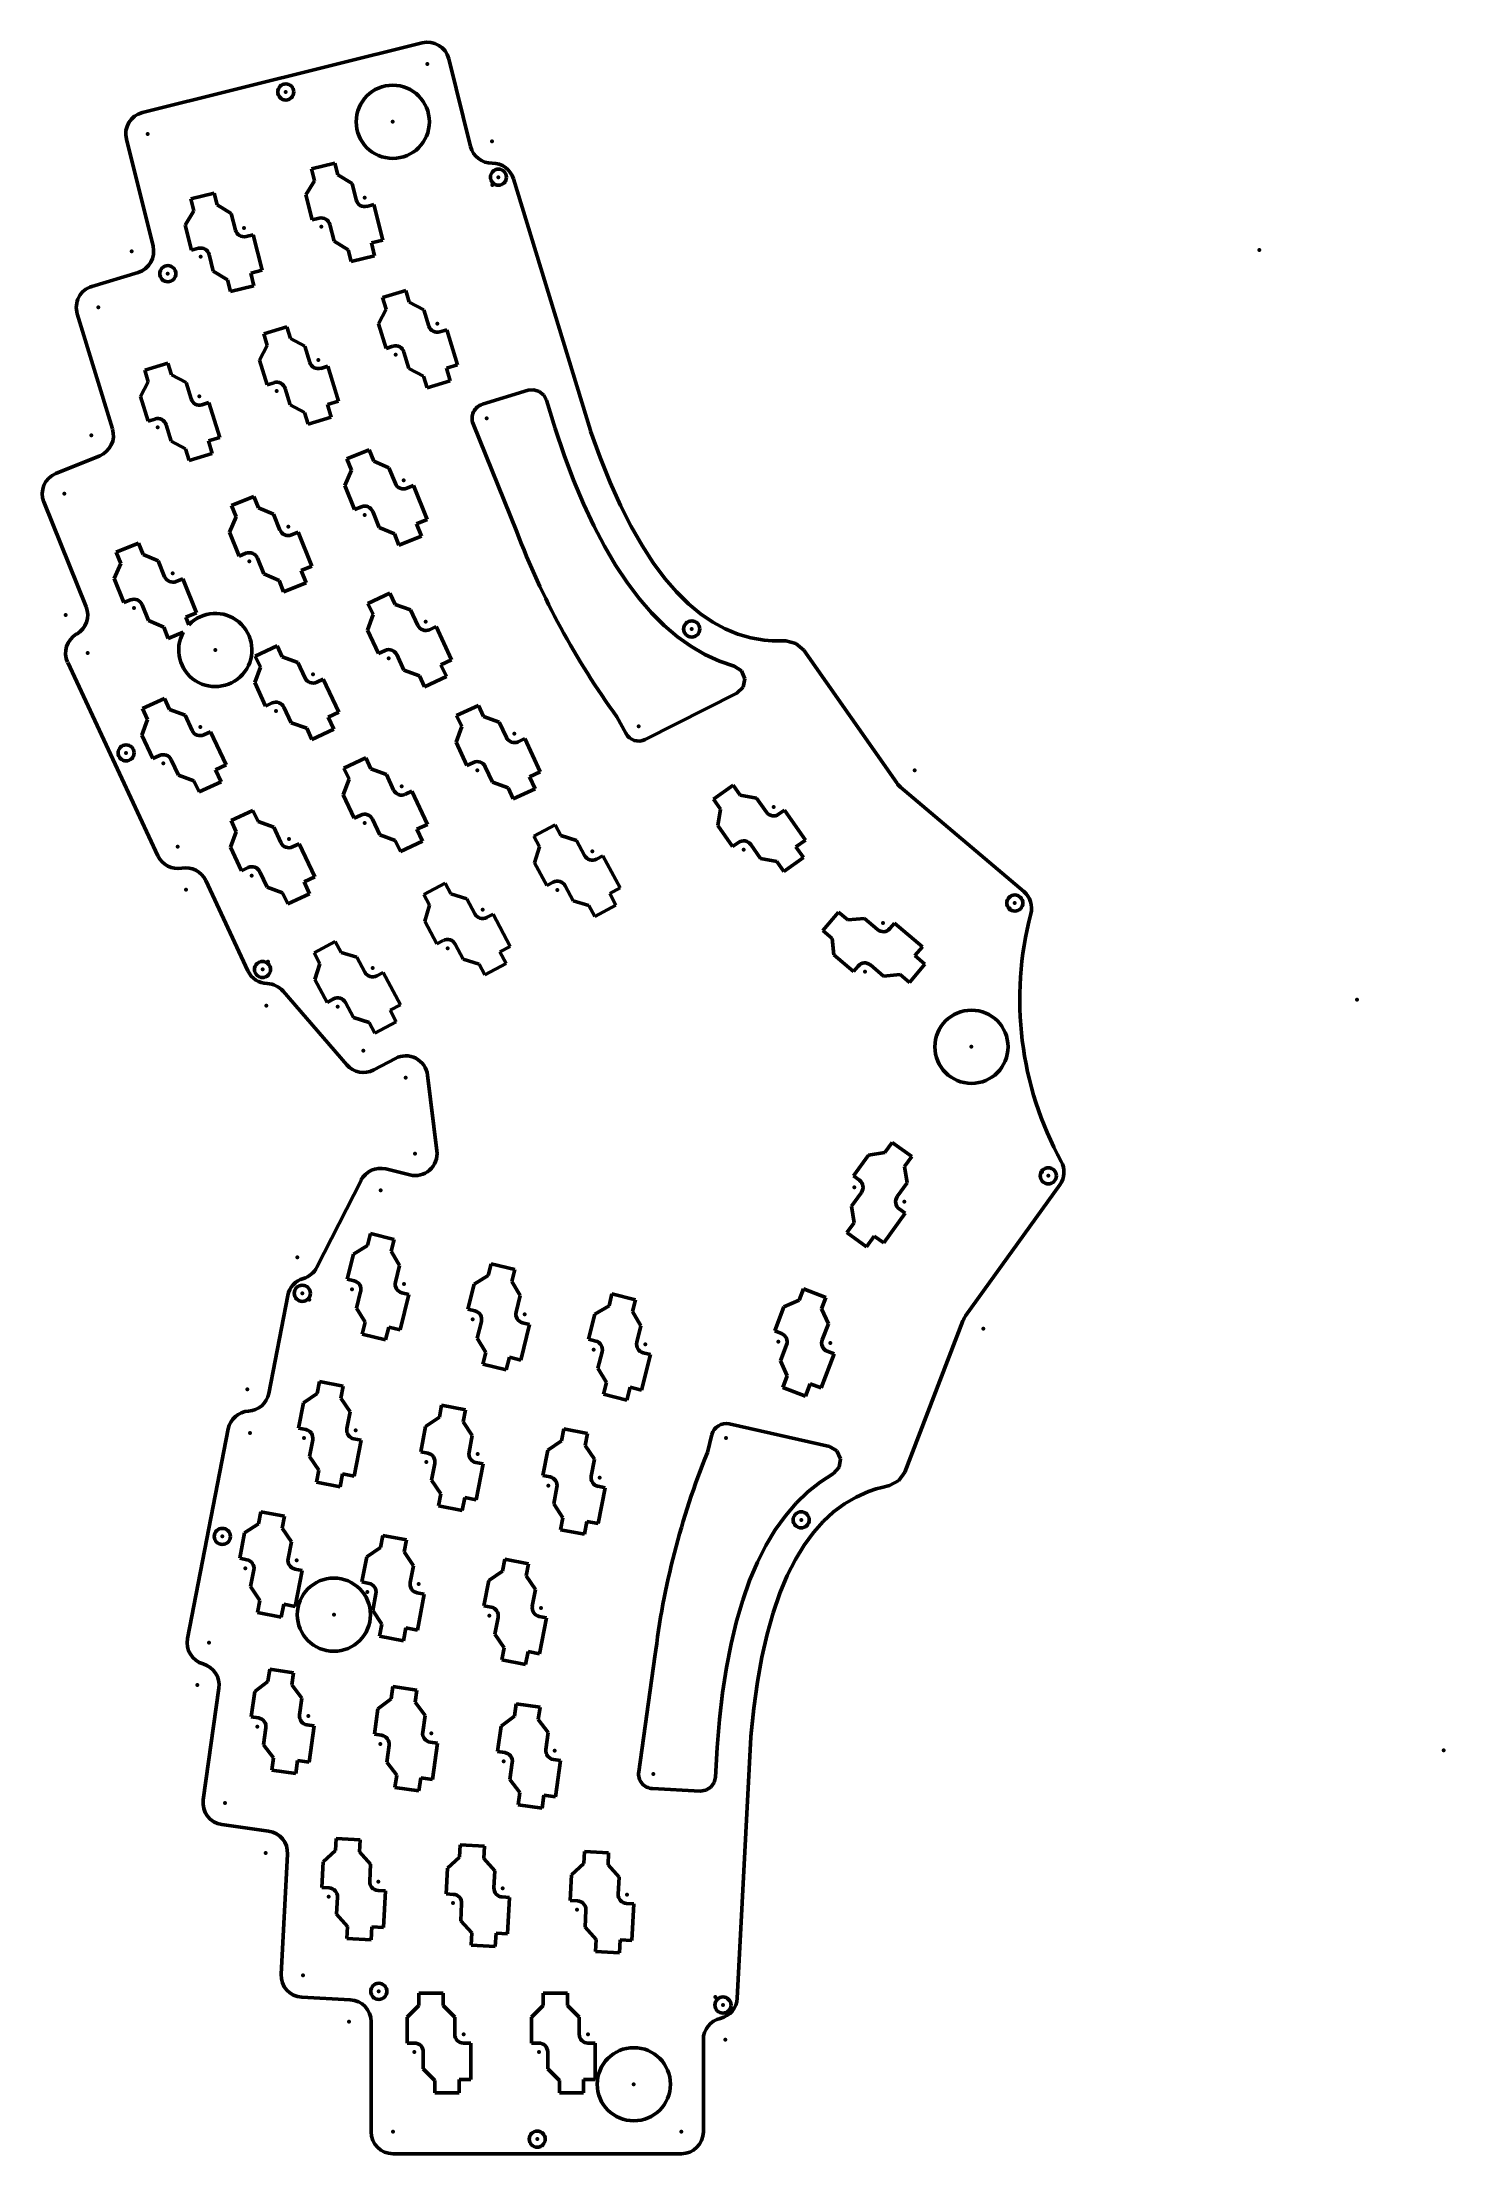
# Model space of a CAD drawing. Header units: millimetres. Extents: x -53 to 139, y -147 to 141.
import ezdxf

# ---------------------------------------------------------------- set-up
doc = ezdxf.new("R2010")
doc.units = ezdxf.units.MM
for name, color, linetype, lineweight in [('IV_ARC_CENTERS', 7, 'Continuous', 50), ('IV_INTERIOR_PROFILES', 7, 'Continuous', 50), ('IV_OUTER_PROFILE', 7, 'Continuous', 50)]:
    doc.layers.add(name, color=color, linetype=linetype, lineweight=lineweight)

msp = doc.modelspace()

# ---------------------------------------------------------------- linework, layer by layer
at = {"layer": 'IV_ARC_CENTERS'}
for p in [(-0.01, 138.19), (-19.37, 134.39), (-4.75, 130.31), (-38.24, 128.66), (8.8, 127.65), (8.87, 121.65), (9.69, 122.74), (-8.58, 119.92), (-25.08, 115.8), (-14.5, 115.97), (-40.42, 112.6), (113.68, 112.8), (-31, 111.86), (-35.49, 109.55), (-45, 104.93), (1.34, 102.73), (-4.36, 98.48), (-14.92, 97.76), (-31.17, 92.79), (-20.62, 93.51), (8.09, 89.79), (-45.92, 87.44), (-36.88, 88.54), (-3.28, 81.32), (-49.65, 79.46), (-8.59, 76.58), (-19.04, 74.95), (-24.36, 70.21), (-34.81, 68.58), (-40.12, 63.85), (-49.43, 62.9), (-0.24, 61.97), (36.1, 60.98), (-29, 58.11), (-46.46, 57.69), (-5.3, 56.96), (-15.65, 54.79), (-20.71, 49.78), (-31.06, 47.6), (11.87, 46.65), (28.85, 47.66), (-41.19, 44.04), (-36.12, 42.6), (6.81, 41.65), (66.58, 41.66), (-3.54, 39.47), (47.29, 36.63), (-18.95, 32.28), (-8.6, 34.46), (-34.12, 31.23), (22.53, 30.58), (43.18, 30.82), (-24.01, 27.28), (-33.02, 25.33), (17.74, 25.32), (80.25, 23.52), (7.52, 22.6), (62.26, 20.8), (79.55, 22.8), (2.73, 17.34), (-22.55, 14.44), (-21.82, 15.5), (-7.49, 14.62), (59.76, 14.13), (-22.01, 9.5), (-12.28, 9.35), (127, 10.33), (-8.76, 3.35), (74.33, 3.87), (-2.98, -0.37), (-1.7, -10.73), (83.97, -13.25), (84.83, -13.77), (-6.42, -15.74), (58.32, -15.35), (65.16, -17.31), (-17.79, -24.91), (-3.22, -28.58), (-17.11, -29.83), (-16.15, -30.68), (-10.3, -29.29), (6.19, -33.4), (13.27, -32.7), (22.69, -37.52), (29.77, -36.81), (47.94, -36.46), (55.05, -36.62), (75.95, -34.68), (-24.64, -42.94), (-24.28, -48.93), (-9.83, -48.55), (-16.87, -49.63), (6.85, -51.79), (40.79, -49.63), (-0.18, -52.87), (16.51, -56.11), (23.54, -55.04), (-28.04, -63.06), (51.06, -60.8), (-17.88, -66.34), (-24.91, -67.42), (-8.22, -70.66), (-1.19, -69.58), (-12.8, -73.76), (8.46, -73.9), (15.5, -72.83), (-29.85, -77.6), (-31.47, -83.38), (-23.27, -89.07), (-16.3, -87.63), (-6.44, -91.44), (0.53, -89.99), (17.36, -92.36), (138.87, -92.32), (10.4, -93.8), (30.84, -95.53), (-27.68, -99.48), (-22.13, -106.32), (-13.51, -112.3), (-6.7, -110.26), (10.28, -111.15), (27.26, -112.04), (3.46, -113.19), (20.44, -114.08), (-17, -123.07), (-6.66, -125.25), (39.32, -126.02), (-10.71, -129.4), (40.37, -127.12), (4.92, -131.12), (21.92, -131.12), (40.69, -131.86), (-1.78, -133.52), (15.22, -133.52), (28.19, -137.95), (-4.71, -144.45), (14.99, -145.45), (34.69, -144.45)]:
    msp.add_point(p, dxfattribs=at)
at = {"layer": 'IV_INTERIOR_PROFILES'}
for p, q in [((-15.86, 123.88), (-12.65, 124.67)), ((-12.65, 124.67), (-12.25, 123.05)), ((-16.62, 120.32), (-15.45, 122.26)), ((-15.45, 122.26), (-15.86, 123.88)), ((-12.25, 123.05), (-10.31, 121.89)), ((-10.31, 121.89), (-9.75, 119.63)), ((-32.35, 119.76), (-29.15, 120.56)), ((-31.95, 118.14), (-32.35, 119.76)), ((-29.15, 120.56), (-28.75, 118.94)), ((-28.75, 118.94), (-26.81, 117.78)), ((-15.76, 116.89), (-16.62, 120.32)), ((-8.29, 118.75), (-7.32, 119)), ((-7.32, 119), (-6.11, 114.14)), ((-33.11, 116.2), (-31.95, 118.14)), ((-32.26, 112.78), (-33.11, 116.2)), ((-26.81, 117.78), (-26.24, 115.51)), ((-14.79, 117.13), (-15.76, 116.89)), ((-12.77, 114), (-13.34, 116.26)), ((-31.29, 113.02), (-32.26, 112.78)), ((-24.79, 114.64), (-23.82, 114.88)), ((-23.82, 114.88), (-22.61, 110.03)), ((-10.83, 112.83), (-12.77, 114)), ((-10.43, 111.21), (-10.83, 112.83)), ((-6.11, 114.14), (-7.66, 113.76)), ((-7.66, 113.76), (-7.23, 112.01)), ((-29.27, 109.88), (-29.83, 112.15)), ((-27.33, 108.72), (-29.27, 109.88)), ((-22.61, 110.03), (-24.16, 109.64)), ((-7.23, 112.01), (-10.43, 111.21)), ((-26.93, 107.1), (-27.33, 108.72)), ((-23.72, 107.9), (-26.93, 107.1)), ((-24.16, 109.64), (-23.72, 107.9)), ((-6.13, 106.3), (-2.97, 107.27)), ((-2.97, 107.27), (-2.49, 105.67)), ((-6.7, 102.71), (-5.64, 104.71)), ((-5.64, 104.71), (-6.13, 106.3)), ((-2.49, 105.67), (-0.49, 104.61)), ((-0.49, 104.61), (0.19, 102.38)), ((-22.39, 101.33), (-19.23, 102.3)), ((-21.9, 99.74), (-22.39, 101.33)), ((-19.23, 102.3), (-18.74, 100.7)), ((-5.67, 99.33), (-6.7, 102.71)), ((1.69, 101.58), (2.65, 101.88)), ((2.65, 101.88), (4.11, 97.09)), ((-22.96, 97.74), (-21.9, 99.74)), ((-18.74, 100.7), (-16.75, 99.64)), ((-16.75, 99.64), (-16.06, 97.41)), ((-4.72, 99.62), (-5.67, 99.33)), ((-2.54, 96.6), (-3.22, 98.83)), ((-38.64, 96.36), (-35.49, 97.33)), ((-38.16, 94.77), (-38.64, 96.36)), ((-35.49, 97.33), (-35, 95.73)), ((-35, 95.73), (-33, 94.67)), ((-21.93, 94.36), (-22.96, 97.74)), ((-14.57, 96.61), (-13.61, 96.91)), ((-13.61, 96.91), (-12.15, 92.12)), ((-0.54, 95.54), (-2.54, 96.6)), ((-0.05, 93.94), (-0.54, 95.54)), ((4.11, 97.09), (2.58, 96.63)), ((2.58, 96.63), (3.11, 94.91)), ((-39.22, 92.77), (-38.16, 94.77)), ((-38.19, 89.39), (-39.22, 92.77)), ((-33, 94.67), (-32.32, 92.44)), ((-20.97, 94.65), (-21.93, 94.36)), ((-18.79, 91.63), (-19.47, 93.86)), ((3.11, 94.91), (-0.05, 93.94)), ((7.5, 91.7), (13.74, 93.61)), ((14.52, 93.69), (13.74, 93.61)), ((15.27, 93.46), (14.52, 93.69)), ((15.88, 92.95), (15.27, 93.46)), ((16.24, 92.26), (15.88, 92.95)), ((-37.23, 89.68), (-38.19, 89.39)), ((-30.82, 91.64), (-29.87, 91.94)), ((-29.87, 91.94), (-28.4, 87.15)), ((-16.8, 90.57), (-18.79, 91.63)), ((-16.31, 88.97), (-16.8, 90.57)), ((-13.15, 89.93), (-16.31, 88.97)), ((-12.15, 92.12), (-13.68, 91.66)), ((-13.68, 91.66), (-13.15, 89.93)), ((16.24, 92.26), (17.42, 88.4)), ((-35.05, 86.66), (-35.73, 88.89)), ((-33.05, 85.6), (-35.05, 86.66)), ((-28.4, 87.15), (-29.93, 86.69)), ((-29.93, 86.69), (-29.41, 84.96)), ((12.21, 74.26), (6.23, 89.04)), ((17.42, 88.4), (18.66, 84.76)), ((-32.56, 84), (-33.05, 85.6)), ((-29.41, 84.96), (-32.56, 84)), ((-11.04, 84.23), (-7.98, 85.46)), ((-10.41, 82.68), (-11.04, 84.23)), ((-7.98, 85.46), (-7.35, 83.91)), ((-7.35, 83.91), (-5.27, 83.03)), ((18.66, 84.76), (19.96, 81.32)), ((-11.29, 80.6), (-10.41, 82.68)), ((-5.27, 83.03), (-4.39, 80.87)), ((19.96, 81.32), (21.31, 78.1)), ((-26.8, 77.86), (-23.74, 79.09)), ((-23.74, 79.09), (-23.11, 77.55)), ((-9.97, 77.32), (-11.29, 80.6)), ((-2.83, 80.21), (-1.91, 80.58)), ((-1.91, 80.58), (-0.03, 75.94)), ((21.31, 78.1), (22.72, 75.09)), ((-27.06, 74.23), (-26.17, 76.31)), ((-26.17, 76.31), (-26.8, 77.86)), ((-23.11, 77.55), (-21.03, 76.66)), ((-21.03, 76.66), (-20.16, 74.5)), ((-9.04, 77.7), (-9.97, 77.32)), ((-6.61, 74.87), (-7.48, 77.03)), ((-0.03, 75.94), (-1.52, 75.34)), ((-1.52, 75.34), (-0.84, 73.68)), ((22.72, 75.09), (24.18, 72.29)), ((-42.56, 71.49), (-39.5, 72.72)), ((-39.5, 72.72), (-38.87, 71.18)), ((-25.73, 70.95), (-27.06, 74.23)), ((-18.59, 73.84), (-17.67, 74.21)), ((-17.67, 74.21), (-15.79, 69.58)), ((-4.53, 73.99), (-6.61, 74.87)), ((-3.9, 72.44), (-4.53, 73.99)), ((-0.84, 73.68), (-3.9, 72.44)), ((24.18, 72.29), (25.7, 69.7)), ((-42.82, 67.86), (-41.93, 69.94)), ((-41.93, 69.94), (-42.56, 71.49)), ((-38.87, 71.18), (-36.79, 70.29)), ((-36.79, 70.29), (-35.92, 68.13)), ((-24.81, 71.33), (-25.73, 70.95)), ((-22.37, 68.5), (-23.24, 70.66)), ((-15.79, 69.58), (-17.28, 68.98)), ((25.7, 69.7), (27.27, 67.33)), ((-41.5, 64.58), (-42.82, 67.86)), ((-34.36, 67.47), (-33.43, 67.84)), ((-33.43, 67.84), (-31.56, 63.21)), ((-20.29, 67.62), (-22.37, 68.5)), ((-19.66, 66.07), (-20.29, 67.62)), ((-16.6, 67.31), (-19.66, 66.07)), ((-17.28, 68.98), (-16.6, 67.31)), ((27.27, 67.33), (28.91, 65.16)), ((-40.57, 64.96), (-41.5, 64.58)), ((-38.13, 62.13), (-39.01, 64.3)), ((-8.14, 64.47), (-5.15, 65.86)), ((-7.43, 62.96), (-8.14, 64.47)), ((-5.15, 65.86), (-4.44, 64.35)), ((-4.44, 64.35), (-2.32, 63.58)), ((-2.32, 63.58), (-1.33, 61.46)), ((28.91, 65.16), (30.59, 63.2)), ((-36.05, 61.25), (-38.13, 62.13)), ((-35.43, 59.7), (-36.05, 61.25)), ((-31.56, 63.21), (-33.04, 62.61)), ((-33.04, 62.61), (-32.61, 61.56)), ((-8.21, 60.83), (-7.43, 62.96)), ((-6.71, 57.63), (-8.21, 60.83)), ((0.26, 60.88), (1.17, 61.31)), ((1.17, 61.31), (3.28, 56.77)), ((30.59, 63.2), (32.34, 61.46)), ((32.34, 61.46), (34.14, 59.93)), ((-33.37, 60.53), (-35.43, 59.7)), ((-23.55, 57.28), (-20.55, 58.68)), ((-20.55, 58.68), (-19.85, 57.17)), ((-5.81, 58.05), (-6.71, 57.63)), ((34.14, 59.93), (36, 58.61)), ((36, 58.61), (37.91, 57.5)), ((-23.61, 53.65), (-22.84, 55.77)), ((-22.84, 55.77), (-23.55, 57.28)), ((-19.85, 57.17), (-17.72, 56.39)), ((-17.72, 56.39), (-16.74, 54.28)), ((-3.23, 55.36), (-4.21, 57.47)), ((-1.1, 54.58), (-3.23, 55.36)), ((3.28, 56.77), (1.83, 56.1)), ((1.83, 56.1), (2.59, 54.47)), ((37.91, 57.5), (39.88, 56.6)), ((39.88, 56.6), (41.91, 55.91)), ((42.9, 55.27), (41.91, 55.91)), ((43.35, 54.18), (42.9, 55.27)), ((-22.12, 50.44), (-23.61, 53.65)), ((-15.14, 53.7), (-14.24, 54.12)), ((-14.24, 54.12), (-12.12, 49.59)), ((-0.4, 53.07), (-1.1, 54.58)), ((2.59, 54.47), (-0.4, 53.07)), ((42.26, 52.2), (29.75, 45.87)), ((42.26, 52.2), (43.11, 53.02)), ((43.11, 53.02), (43.35, 54.18)), ((-38.95, 50.1), (-35.96, 51.49)), ((-38.25, 48.59), (-38.95, 50.1)), ((-35.96, 51.49), (-35.26, 49.98)), ((-35.26, 49.98), (-33.13, 49.21)), ((-33.13, 49.21), (-32.14, 47.09)), ((-21.22, 50.87), (-22.12, 50.44)), ((-18.64, 48.17), (-19.62, 50.29)), ((-12.12, 49.59), (-13.57, 48.91)), ((3.97, 49.15), (6.96, 50.54)), ((4.68, 47.64), (3.97, 49.15)), ((6.96, 50.54), (7.67, 49.03)), ((-39.02, 46.46), (-38.25, 48.59)), ((-37.53, 43.26), (-39.02, 46.46)), ((-30.55, 46.51), (-29.64, 46.94)), ((-29.64, 46.94), (-27.53, 42.41)), ((-16.51, 47.4), (-18.64, 48.17)), ((-15.8, 45.89), (-16.51, 47.4)), ((-12.81, 47.28), (-15.8, 45.89)), ((-13.57, 48.91), (-12.81, 47.28)), ((3.9, 45.51), (4.68, 47.64)), ((7.67, 49.03), (9.79, 48.26)), ((9.79, 48.26), (10.78, 46.15)), ((27.08, 46.72), (25.89, 48.96)), ((-36.62, 43.68), (-37.53, 43.26)), ((-11.44, 41.97), (-8.45, 43.36)), ((-8.45, 43.36), (-7.74, 41.85)), ((5.39, 42.31), (3.9, 45.51)), ((12.37, 45.57), (13.28, 45.99)), ((13.28, 45.99), (15.39, 41.46)), ((-34.04, 40.99), (-35.03, 43.1)), ((-31.92, 40.22), (-34.04, 40.99)), ((-27.53, 42.41), (-28.98, 41.73)), ((-28.98, 41.73), (-28.22, 40.1)), ((-11.51, 38.33), (-10.73, 40.45)), ((-10.73, 40.45), (-11.44, 41.97)), ((-7.74, 41.85), (-5.61, 41.07)), ((-5.61, 41.07), (-4.63, 38.96)), ((6.3, 42.73), (5.39, 42.31)), ((8.88, 40.04), (7.89, 42.15)), ((15.39, 41.46), (13.94, 40.78)), ((13.94, 40.78), (14.7, 39.15)), ((-31.21, 38.7), (-31.92, 40.22)), ((-28.22, 40.1), (-31.21, 38.7)), ((-10.01, 35.13), (-11.51, 38.33)), ((-3.03, 38.38), (-2.13, 38.8)), ((-2.13, 38.8), (-0.02, 34.27)), ((11.01, 39.27), (8.88, 40.04)), ((11.71, 37.75), (11.01, 39.27)), ((14.7, 39.15), (11.71, 37.75)), ((39.08, 37.72), (41.78, 39.61)), ((40.04, 36.35), (39.08, 37.72)), ((41.78, 39.61), (42.74, 38.25)), ((42.74, 38.25), (44.97, 37.85)), ((44.97, 37.85), (46.31, 35.94)), ((-26.84, 34.78), (-23.85, 36.18)), ((-26.14, 33.27), (-26.84, 34.78)), ((-23.85, 36.18), (-23.15, 34.66)), ((-23.15, 34.66), (-21.02, 33.89)), ((-9.11, 35.55), (-10.01, 35.13)), ((-6.53, 32.86), (-7.51, 34.97)), ((39.65, 34.13), (40.04, 36.35)), ((47.98, 35.65), (48.8, 36.22)), ((48.8, 36.22), (51.67, 32.13)), ((-26.91, 31.14), (-26.14, 33.27)), ((-21.02, 33.89), (-20.04, 31.78)), ((-4.4, 32.08), (-6.53, 32.86)), ((-3.7, 30.57), (-4.4, 32.08)), ((-0.7, 31.96), (-3.7, 30.57)), ((-0.02, 34.27), (-1.47, 33.6)), ((-1.47, 33.6), (-0.7, 31.96)), ((14.51, 32.66), (17.42, 34.21)), ((15.29, 31.19), (14.51, 32.66)), ((17.42, 34.21), (18.21, 32.74)), ((18.21, 32.74), (20.37, 32.08)), ((20.37, 32.08), (21.47, 30.02)), ((41.67, 31.23), (39.65, 34.13)), ((42.49, 31.81), (41.67, 31.23)), ((51.67, 32.13), (50.35, 31.21)), ((-25.42, 27.94), (-26.91, 31.14)), ((-18.44, 31.2), (-17.54, 31.62)), ((-17.54, 31.62), (-15.42, 27.09)), ((14.63, 29.02), (15.29, 31.19)), ((16.29, 25.91), (14.63, 29.02)), ((23.09, 29.52), (23.97, 29.99)), ((23.97, 29.99), (26.32, 25.58)), ((45.5, 29.6), (44.16, 31.51)), ((47.73, 29.21), (45.5, 29.6)), ((48.68, 27.84), (47.73, 29.21)), ((51.39, 29.73), (48.68, 27.84)), ((50.35, 31.21), (51.39, 29.73)), ((-24.51, 28.36), (-25.42, 27.94)), ((-21.93, 25.67), (-22.92, 27.78)), ((-15.42, 27.09), (-16.87, 26.41)), ((-16.87, 26.41), (-16.11, 24.78)), ((-0.5, 24.68), (2.41, 26.23)), ((2.41, 26.23), (3.2, 24.76)), ((17.17, 26.38), (16.29, 25.91)), ((-19.81, 24.9), (-21.93, 25.67)), ((-19.1, 23.39), (-19.81, 24.9)), ((-16.11, 24.78), (-19.1, 23.39)), ((0.28, 23.21), (-0.5, 24.68)), ((-0.38, 21.04), (0.28, 23.21)), ((3.2, 24.76), (5.36, 24.1)), ((5.36, 24.1), (6.46, 22.04)), ((19.89, 23.82), (18.8, 25.88)), ((22.06, 23.16), (19.89, 23.82)), ((22.84, 21.69), (22.06, 23.16)), ((25.75, 23.24), (22.84, 21.69)), ((26.32, 25.58), (24.91, 24.83)), ((24.91, 24.83), (25.75, 23.24)), ((1.28, 17.93), (-0.38, 21.04)), ((8.08, 21.54), (8.96, 22.01)), ((8.96, 22.01), (11.31, 17.6)), ((54.04, 19.76), (56.17, 22.28)), ((56.17, 22.28), (57.45, 21.2)), ((57.45, 21.2), (59.7, 21.39)), ((59.7, 21.39), (61.48, 19.88)), ((63.17, 20.02), (63.82, 20.78)), ((63.82, 20.78), (67.63, 17.55)), ((-15.51, 16.7), (-12.6, 18.25)), ((-12.6, 18.25), (-11.81, 16.78)), ((2.16, 18.4), (1.28, 17.93)), ((4.88, 15.84), (3.79, 17.9)), ((11.31, 17.6), (9.9, 16.84)), ((55.31, 18.68), (54.04, 19.76)), ((55.5, 16.43), (55.31, 18.68)), ((67.63, 17.55), (66.6, 16.33)), ((-14.73, 15.23), (-15.51, 16.7)), ((-15.39, 13.06), (-14.73, 15.23)), ((-11.81, 16.78), (-9.65, 16.11)), ((-9.65, 16.11), (-8.55, 14.06)), ((7.05, 15.18), (4.88, 15.84)), ((7.83, 13.71), (7.05, 15.18)), ((10.74, 15.25), (7.83, 13.71)), ((9.9, 16.84), (10.74, 15.25)), ((58.19, 14.15), (55.5, 16.43)), ((58.84, 14.91), (58.19, 14.15)), ((62.31, 13.54), (60.53, 15.05)), ((67.97, 15.17), (65.84, 12.65)), ((66.6, 16.33), (67.97, 15.17)), ((-13.73, 9.94), (-15.39, 13.06)), ((-6.93, 13.56), (-6.05, 14.03)), ((-6.05, 14.03), (-3.7, 9.61)), ((64.57, 13.73), (62.31, 13.54)), ((65.84, 12.65), (64.57, 13.73)), ((-12.85, 10.41), (-13.73, 9.94)), ((-10.13, 7.86), (-11.22, 9.92)), ((-3.7, 9.61), (-5.11, 8.86)), ((-5.11, 8.86), (-4.27, 7.27)), ((-7.97, 7.2), (-10.13, 7.86)), ((-7.18, 5.72), (-7.97, 7.2)), ((-4.27, 7.27), (-7.18, 5.72)), ((58.21, -13.79), (60.27, -10.93)), ((60.27, -10.93), (62.5, -10.56)), ((62.5, -10.56), (63.48, -9.21)), ((63.48, -9.21), (66.16, -11.13)), ((66.16, -11.13), (65.18, -12.49)), ((59.02, -14.38), (58.21, -13.79)), ((65.18, -12.49), (65.55, -14.72)), ((57.93, -17.94), (59.29, -16.05)), ((65.55, -14.72), (64.18, -16.61)), ((57.32, -21.53), (58.3, -20.18)), ((58.3, -20.18), (57.93, -17.94)), ((65.27, -18.87), (62.35, -22.93)), ((64.46, -18.29), (65.27, -18.87)), ((-8.19, -23.29), (-7.79, -21.67)), ((-7.79, -21.67), (-4.58, -22.47)), ((-4.58, -22.47), (-4.99, -24.09)), ((60, -23.46), (57.32, -21.53)), ((61.05, -22), (60, -23.46)), ((62.35, -22.93), (61.05, -22)), ((-10.98, -27.88), (-10.13, -24.46)), ((-10.13, -24.46), (-8.19, -23.29)), ((-4.99, -24.09), (-3.82, -26.03)), ((8.3, -27.4), (8.71, -25.79)), ((8.71, -25.79), (11.91, -26.58)), ((-10.01, -28.13), (-10.98, -27.88)), ((-3.82, -26.03), (-4.39, -28.29)), ((5.51, -32), (6.37, -28.57)), ((6.37, -28.57), (8.3, -27.4)), ((11.91, -26.58), (11.51, -28.2)), ((11.51, -28.2), (12.67, -30.14)), ((-9.7, -31.84), (-9.14, -29.58)), ((-2.54, -29.99), (-3.75, -34.84)), ((-3.51, -29.75), (-2.54, -29.99)), ((12.67, -30.14), (12.11, -32.4)), ((22.86, -32.68), (24.8, -31.52)), ((24.8, -31.52), (25.2, -29.9)), ((25.2, -29.9), (28.41, -30.7)), ((28.41, -30.7), (28, -32.32)), ((47.44, -34.98), (48.7, -31.68)), ((48.7, -31.68), (50.77, -30.76)), ((50.77, -30.76), (51.37, -29.2)), ((51.37, -29.2), (54.45, -30.39)), ((54.45, -30.39), (53.85, -31.94)), ((-8.54, -33.78), (-9.7, -31.84)), ((-8.94, -35.4), (-8.54, -33.78)), ((-5.3, -34.45), (-5.74, -36.2)), ((-3.75, -34.84), (-5.3, -34.45)), ((6.48, -32.24), (5.51, -32)), ((6.79, -35.96), (7.36, -33.69)), ((13.95, -34.1), (12.74, -38.95)), ((12.98, -33.86), (13.95, -34.1)), ((22.01, -36.11), (22.86, -32.68)), ((28, -32.32), (29.17, -34.26)), ((29.17, -34.26), (28.6, -36.52)), ((53.85, -31.94), (54.77, -34.01)), ((54.77, -34.01), (53.93, -36.19)), ((-5.74, -36.2), (-8.94, -35.4)), ((7.96, -37.9), (6.79, -35.96)), ((22.98, -36.35), (22.01, -36.11)), ((48.37, -35.34), (47.44, -34.98)), ((48.22, -39.06), (49.06, -36.89)), ((7.55, -39.51), (7.96, -37.9)), ((10.76, -40.31), (7.55, -39.51)), ((11.19, -38.57), (10.76, -40.31)), ((12.74, -38.95), (11.19, -38.57)), ((23.29, -40.07), (23.85, -37.81)), ((24.45, -42.01), (23.29, -40.07)), ((30.45, -38.21), (29.24, -43.07)), ((29.48, -37.97), (30.45, -38.21)), ((49.14, -41.13), (48.22, -39.06)), ((55.56, -38.1), (53.77, -42.76)), ((54.62, -37.74), (55.56, -38.1)), ((-15.07, -43.52), (-14.75, -41.89)), ((-14.75, -41.89), (-11.51, -42.52)), ((-11.51, -42.52), (-11.83, -44.15)), ((24.05, -43.63), (24.45, -42.01)), ((27.69, -42.68), (27.25, -44.43)), ((29.24, -43.07), (27.69, -42.68)), ((48.55, -42.69), (49.14, -41.13)), ((51.63, -43.87), (48.55, -42.69)), ((52.27, -42.19), (51.63, -43.87)), ((53.77, -42.76), (52.27, -42.19)), ((-17.62, -48.26), (-16.95, -44.79)), ((-16.95, -44.79), (-15.07, -43.52)), ((-11.83, -44.15), (-10.57, -46.03)), ((-10.57, -46.03), (-11.01, -48.32)), ((1.62, -46.77), (1.93, -45.13)), ((1.93, -45.13), (5.17, -45.76)), ((5.17, -45.76), (4.86, -47.4)), ((27.25, -44.43), (24.05, -43.63)), ((-16.64, -48.45), (-17.62, -48.26)), ((-0.93, -51.5), (-0.26, -48.03)), ((-0.26, -48.03), (1.62, -46.77)), ((4.86, -47.4), (6.12, -49.27)), ((18.3, -50.01), (18.62, -48.37)), ((18.62, -48.37), (21.86, -49)), ((21.86, -49), (21.54, -50.64)), ((41.24, -47.68), (54.91, -50.79)), ((-16.14, -52.14), (-15.69, -49.85)), ((-10.06, -49.73), (-9.08, -49.92)), ((-9.08, -49.92), (-10.04, -54.82)), ((0.05, -51.69), (-0.93, -51.5)), ((6.12, -49.27), (5.68, -51.56)), ((15.75, -54.74), (16.43, -51.28)), ((16.43, -51.28), (18.3, -50.01)), ((21.54, -50.64), (22.81, -52.52)), ((38.24, -51.61), (38.85, -49.14)), ((55.93, -51.38), (54.91, -50.79)), ((56.44, -52.45), (55.93, -51.38)), ((-14.87, -54.02), (-16.14, -52.14)), ((-15.19, -55.66), (-14.87, -54.02)), ((-11.61, -54.52), (-11.95, -56.29)), ((-10.04, -54.82), (-11.61, -54.52)), ((0.55, -55.39), (1, -53.1)), ((6.62, -52.97), (7.61, -53.16)), ((7.61, -53.16), (6.65, -58.07)), ((16.74, -54.93), (15.75, -54.74)), ((22.81, -52.52), (22.36, -54.81)), ((55.46, -54.48), (53.66, -55.63)), ((55.46, -54.48), (56.27, -53.61)), ((56.27, -53.61), (56.44, -52.45)), ((-11.95, -56.29), (-15.19, -55.66)), ((1.82, -57.26), (0.55, -55.39)), ((1.5, -58.9), (1.82, -57.26)), ((17.24, -58.63), (17.68, -56.34)), ((23.31, -56.21), (24.29, -56.4)), ((24.29, -56.4), (23.34, -61.31)), ((51.97, -56.98), (50.38, -58.52)), ((53.66, -55.63), (51.97, -56.98)), ((-23.11, -61.32), (-22.8, -59.68)), ((-22.8, -59.68), (-19.56, -60.31)), ((-19.56, -60.31), (-19.88, -61.95)), ((4.74, -59.53), (1.5, -58.9)), ((5.08, -57.76), (4.74, -59.53)), ((6.65, -58.07), (5.08, -57.76)), ((18.5, -60.51), (17.24, -58.63)), ((18.19, -62.14), (18.5, -60.51)), ((48.9, -60.26), (47.52, -62.18)), ((50.38, -58.52), (48.9, -60.26)), ((-25.66, -66.05), (-24.99, -62.58)), ((-24.99, -62.58), (-23.11, -61.32)), ((-19.88, -61.95), (-18.61, -63.82)), ((-6.43, -64.56), (-6.11, -62.92)), ((-6.11, -62.92), (-2.87, -63.55)), ((21.43, -62.77), (18.19, -62.14)), ((21.77, -61.01), (21.43, -62.77)), ((23.34, -61.31), (21.77, -61.01)), ((47.52, -62.18), (46.25, -64.29)), ((-24.68, -66.24), (-25.66, -66.05)), ((-18.61, -63.82), (-19.05, -66.11)), ((-8.98, -69.29), (-8.3, -65.83)), ((-8.3, -65.83), (-6.43, -64.56)), ((-2.87, -63.55), (-3.19, -65.19)), ((-3.19, -65.19), (-1.92, -67.07)), ((10.26, -67.8), (10.58, -66.17)), ((10.58, -66.17), (13.82, -66.8)), ((46.25, -64.29), (45.08, -66.6)), ((-24.18, -69.93), (-23.73, -67.65)), ((-18.11, -67.52), (-17.12, -67.71)), ((-17.12, -67.71), (-18.08, -72.62)), ((-1.92, -67.07), (-2.37, -69.35)), ((7.71, -72.54), (8.39, -69.07)), ((8.39, -69.07), (10.26, -67.8)), ((13.82, -66.8), (13.5, -68.43)), ((13.5, -68.43), (14.77, -70.31)), ((44.02, -69.09), (43.07, -71.78)), ((45.08, -66.6), (44.02, -69.09)), ((-22.91, -71.81), (-24.18, -69.93)), ((-23.23, -73.45), (-22.91, -71.81)), ((-7.99, -69.48), (-8.98, -69.29)), ((-7.49, -73.18), (-7.05, -70.89)), ((-1.42, -70.76), (-0.44, -70.95)), ((-0.44, -70.95), (-1.39, -75.86)), ((14.77, -70.31), (14.32, -72.6)), ((43.07, -71.78), (42.22, -74.66)), ((-19.99, -74.08), (-23.23, -73.45)), ((-19.65, -72.31), (-19.99, -74.08)), ((-18.08, -72.62), (-19.65, -72.31)), ((-6.23, -75.05), (-7.49, -73.18)), ((8.69, -72.73), (7.71, -72.54)), ((9.2, -76.42), (9.64, -74.13)), ((15.27, -74.01), (16.25, -74.2)), ((16.25, -74.2), (15.3, -79.1)), ((42.22, -74.66), (41.48, -77.73)), ((-6.54, -76.69), (-6.23, -75.05)), ((-3.3, -77.32), (-6.54, -76.69)), ((-2.96, -75.56), (-3.3, -77.32)), ((-1.39, -75.86), (-2.96, -75.56)), ((10.46, -78.3), (9.2, -76.42)), ((41.48, -77.73), (40.84, -80.99)), ((10.14, -79.94), (10.46, -78.3)), ((13.38, -80.57), (10.14, -79.94)), ((13.73, -78.8), (13.38, -80.57)), ((15.3, -79.1), (13.73, -78.8)), ((28.86, -95.25), (31.08, -79.46)), ((-23.6, -84.25), (-21.8, -82.88)), ((-21.8, -82.88), (-21.57, -81.23)), ((-21.57, -81.23), (-18.3, -81.69)), ((-18.3, -81.69), (-18.53, -83.34)), ((-18.53, -83.34), (-17.17, -85.15)), ((-4.96, -85.25), (-4.73, -83.6)), ((-4.73, -83.6), (-1.46, -84.06)), ((40.84, -80.99), (40.31, -84.45)), ((-24.1, -87.74), (-23.6, -84.25)), ((-17.17, -85.15), (-17.49, -87.46)), ((-6.77, -86.61), (-4.96, -85.25)), ((-1.46, -84.06), (-1.7, -85.71)), ((-1.7, -85.71), (-0.33, -87.52)), ((11.87, -87.62), (12.1, -85.96)), ((12.1, -85.96), (15.37, -86.42)), ((15.37, -86.42), (15.14, -88.07)), ((40.31, -84.45), (39.89, -88.09)), ((-23.11, -87.88), (-24.1, -87.74)), ((-22.41, -91.55), (-22.08, -89.24)), ((-16.47, -88.81), (-15.48, -88.95)), ((-15.48, -88.95), (-16.18, -93.9)), ((-7.26, -90.11), (-6.77, -86.61)), ((-0.33, -87.52), (-0.66, -89.82)), ((9.57, -92.47), (10.06, -88.98)), ((10.06, -88.98), (11.87, -87.62)), ((15.14, -88.07), (16.5, -89.88)), ((39.89, -88.09), (39.57, -91.93)), ((-21.05, -93.35), (-22.41, -91.55)), ((-6.27, -90.25), (-7.26, -90.11)), ((-5.57, -93.91), (-5.25, -91.6)), ((0.36, -91.18), (1.35, -91.32)), ((1.35, -91.32), (0.66, -96.27)), ((16.5, -89.88), (16.18, -92.19)), ((39.57, -91.93), (39.35, -95.95)), ((-21.28, -95), (-21.05, -93.35)), ((-18.01, -95.46), (-21.28, -95)), ((-17.76, -93.68), (-18.01, -95.46)), ((-16.18, -93.9), (-17.76, -93.68)), ((-4.21, -95.72), (-5.57, -93.91)), ((10.56, -92.61), (9.57, -92.47)), ((11.26, -96.28), (11.58, -93.97)), ((17.2, -93.55), (18.19, -93.68)), ((18.19, -93.68), (17.49, -98.64)), ((-4.45, -97.37), (-4.21, -95.72)), ((-1.18, -97.83), (-4.45, -97.37)), ((-0.93, -96.05), (-1.18, -97.83)), ((0.66, -96.27), (-0.93, -96.05)), ((12.62, -98.08), (11.26, -96.28)), ((12.39, -99.74), (12.62, -98.08)), ((37.25, -97.87), (30.74, -97.53)), ((37.25, -97.87), (38.03, -97.76)), ((38.03, -97.76), (38.7, -97.35)), ((38.7, -97.35), (39.17, -96.72)), ((39.17, -96.72), (39.35, -95.95)), ((15.66, -100.2), (12.39, -99.74)), ((15.91, -98.41), (15.66, -100.2)), ((17.49, -98.64), (15.91, -98.41)), ((-14.26, -107.53), (-12.58, -106.01)), ((-12.58, -106.01), (-12.5, -104.35)), ((-12.5, -104.35), (-9.2, -104.52)), ((-9.2, -104.52), (-9.29, -106.19)), ((-9.29, -106.19), (-7.77, -107.87)), ((4.39, -106.9), (4.48, -105.24)), ((4.48, -105.24), (7.78, -105.41)), ((7.78, -105.41), (7.69, -107.08)), ((21.37, -107.79), (21.46, -106.13)), ((21.46, -106.13), (24.75, -106.3)), ((24.75, -106.3), (24.67, -107.97)), ((-14.45, -111.05), (-14.26, -107.53)), ((-7.77, -107.87), (-7.9, -110.2)), ((2.53, -111.94), (2.71, -108.42)), ((2.71, -108.42), (4.39, -106.9)), ((7.69, -107.08), (9.2, -108.76)), ((9.2, -108.76), (9.08, -111.09)), ((19.5, -112.83), (19.69, -109.31)), ((19.69, -109.31), (21.37, -107.79)), ((24.67, -107.97), (26.18, -109.65)), ((26.18, -109.65), (26.06, -111.97)), ((-13.45, -111.11), (-14.45, -111.05)), ((-12.44, -114.7), (-12.32, -112.37)), ((-6.76, -111.46), (-5.76, -111.51)), ((-5.76, -111.51), (-6.02, -116.5)), ((3.53, -112), (2.53, -111.94)), ((10.22, -112.35), (11.22, -112.4)), ((11.22, -112.4), (10.95, -117.39)), ((-10.92, -116.38), (-12.44, -114.7)), ((4.54, -115.59), (4.66, -113.26)), ((20.5, -112.89), (19.5, -112.83)), ((21.52, -116.47), (21.64, -114.15)), ((27.19, -113.24), (28.19, -113.29)), ((28.19, -113.29), (27.93, -118.28)), ((-11.01, -118.04), (-10.92, -116.38)), ((-7.72, -118.22), (-11.01, -118.04)), ((-7.62, -116.42), (-7.72, -118.22)), ((-6.02, -116.5), (-7.62, -116.42)), ((6.05, -117.27), (4.54, -115.59)), ((5.97, -118.93), (6.05, -117.27)), ((9.36, -117.31), (9.26, -119.11)), ((10.95, -117.39), (9.36, -117.31)), ((23.03, -118.16), (21.52, -116.47)), ((22.94, -119.82), (23.03, -118.16)), ((26.33, -118.2), (26.24, -120)), ((27.93, -118.28), (26.33, -118.2)), ((9.26, -119.11), (5.97, -118.93)), ((26.24, -120), (22.94, -119.82)), ((-1.18, -127.19), (-1.18, -125.52)), ((-1.18, -125.52), (2.12, -125.52)), ((2.12, -125.52), (2.12, -127.19)), ((15.82, -127.19), (15.82, -125.52)), ((15.82, -125.52), (19.12, -125.52)), ((19.12, -125.52), (19.12, -127.19)), ((-2.78, -128.79), (-1.18, -127.19)), ((-2.78, -132.32), (-2.78, -128.79)), ((2.12, -127.19), (3.72, -128.79)), ((3.72, -128.79), (3.72, -131.12)), ((14.22, -128.79), (15.82, -127.19)), ((14.22, -132.32), (14.22, -128.79)), ((19.12, -127.19), (20.72, -128.79)), ((20.72, -128.79), (20.72, -131.12)), ((-1.78, -132.32), (-2.78, -132.32)), ((4.92, -132.32), (5.92, -132.32)), ((5.92, -132.32), (5.92, -137.32)), ((15.22, -132.32), (14.22, -132.32)), ((21.92, -132.32), (22.92, -132.32)), ((22.92, -132.32), (22.92, -137.32)), ((-0.58, -135.85), (-0.58, -133.52)), ((16.42, -135.85), (16.42, -133.52)), ((1.02, -137.45), (-0.58, -135.85)), ((1.02, -139.12), (1.02, -137.45)), ((5.92, -137.32), (4.32, -137.32)), ((4.32, -137.32), (4.32, -139.12)), ((18.02, -137.45), (16.42, -135.85)), ((18.02, -139.12), (18.02, -137.45)), ((22.92, -137.32), (21.32, -137.32)), ((21.32, -137.32), (21.32, -139.12)), ((4.32, -139.12), (1.02, -139.12)), ((21.32, -139.12), (18.02, -139.12))]:
    msp.add_line(p, q, dxfattribs=at)
for centre, radius in [((-19.37, 134.39), 1.1), ((-4.75, 130.31), 5), ((9.69, 122.74), 1.1), ((-35.49, 109.55), 1.1), ((36.1, 60.98), 1.1), ((-41.19, 44.04), 1.1), ((80.25, 23.52), 1.1), ((-22.55, 14.44), 1.1), ((74.33, 3.87), 5), ((84.83, -13.77), 1.1), ((-17.11, -29.83), 1.1), ((51.06, -60.8), 1.1), ((-28.04, -63.06), 1.1), ((-12.8, -73.76), 5), ((-6.66, -125.25), 1.1), ((40.37, -127.12), 1.1), ((28.19, -137.95), 5), ((14.99, -145.45), 1.1)]:
    msp.add_circle(centre, radius, dxfattribs=at)
for centre, radius, start, end in [((-8.58, 119.92), 1.2, 194, 284), ((-25.08, 115.8), 1.2, 194, 284), ((-14.5, 115.97), 1.2, 14, 104), ((-31, 111.86), 1.2, 14, 104), ((1.34, 102.73), 1.2, 197, 287), ((-4.36, 98.48), 1.2, 17, 107), ((-14.92, 97.76), 1.2, 197, 287), ((-31.17, 92.79), 1.2, 197, 287), ((-20.62, 93.51), 1.2, 17, 107), ((-36.88, 88.54), 1.2, 17, 107), ((8.09, 89.79), 2, 107, 202), ((-3.28, 81.32), 1.2, 201.9999, 291.9999), ((-8.59, 76.58), 1.2, 21.9999, 111.9999), ((-19.04, 74.95), 1.2, 201.9999, 291.9999), ((113.68, 112.8), 108.55, 200.8, 216.0248), ((-24.36, 70.21), 1.2, 21.9999, 111.9999), ((-34.81, 68.58), 1.2, 201.9999, 291.9999), ((-40.12, 63.85), 1.2, 21.9999, 111.9999), ((-29, 58.11), 5, 150.9462, 136.3719), ((-0.24, 61.97), 1.2, 205, 295), ((-5.3, 56.96), 1.2, 25, 115), ((-15.65, 54.79), 1.2, 205, 295), ((-20.71, 49.78), 1.2, 25, 115), ((-31.06, 47.6), 1.2, 205, 295), ((28.85, 47.66), 2, 208, 296.8305), ((-36.12, 42.6), 1.2, 25, 115), ((11.87, 46.65), 1.2, 205, 295), ((6.81, 41.65), 1.2, 25, 115), ((-3.54, 39.47), 1.2, 205, 295), ((-8.6, 34.46), 1.2, 25, 115), ((47.29, 36.63), 1.2, 214.9999, 304.9999), ((-18.95, 32.28), 1.2, 205, 295), ((43.18, 30.82), 1.2, 34.9999, 124.9999), ((22.53, 30.58), 1.2, 208, 298), ((-24.01, 27.28), 1.2, 25, 115), ((17.74, 25.32), 1.2, 28, 118), ((7.52, 22.6), 1.2, 208, 298), ((2.73, 17.34), 1.2, 28, 118), ((62.26, 20.8), 1.2, 229.7231, 319.7231), ((59.76, 14.13), 1.2, 49.7231, 139.7231), ((-7.49, 14.62), 1.2, 208, 298), ((-12.28, 9.35), 1.2, 28, 118), ((58.32, -15.35), 1.2, 324.2769, 54.2769), ((65.16, -17.31), 1.2, 144.2769, 234.2769), ((-10.3, -29.29), 1.2, 346, 76), ((-3.22, -28.58), 1.2, 166, 256), ((6.19, -33.4), 1.2, 346, 76), ((13.27, -32.7), 1.2, 166, 256), ((22.69, -37.52), 1.2, 346, 76), ((29.77, -36.81), 1.2, 166, 256), ((47.94, -36.46), 1.2, 339, 69), ((55.05, -36.62), 1.2, 159, 249), ((-16.87, -49.63), 1.2, 349, 79), ((-9.83, -48.55), 1.2, 169, 259), ((40.79, -49.63), 2, 77.1695, 166), ((-0.18, -52.87), 1.2, 349, 79), ((6.85, -51.79), 1.2, 169, 259), ((138.87, -92.32), 108.55, 157.9752, 173.2), ((23.54, -55.04), 1.2, 169, 259), ((16.51, -56.11), 1.2, 349, 79), ((-24.91, -67.42), 1.2, 349, 79), ((-17.88, -66.34), 1.2, 169, 259), ((-8.22, -70.66), 1.2, 349, 79), ((-1.19, -69.58), 1.2, 169, 259), ((8.46, -73.9), 1.2, 349, 79), ((15.5, -72.83), 1.2, 169, 259), ((-23.27, -89.07), 1.2, 352, 82), ((-16.3, -87.63), 1.2, 172, 262), ((-6.44, -91.44), 1.2, 352, 82), ((0.53, -89.99), 1.2, 172, 262), ((17.36, -92.36), 1.2, 172, 262), ((10.4, -93.8), 1.2, 352, 82), ((30.84, -95.53), 2, 172, 267), ((-13.51, -112.3), 1.2, 357, 87), ((-6.7, -110.26), 1.2, 177, 267), ((3.46, -113.19), 1.2, 357, 87), ((10.28, -111.15), 1.2, 177, 267), ((27.26, -112.04), 1.2, 177, 267), ((20.44, -114.08), 1.2, 357, 87), ((-1.78, -133.52), 1.2, 360, 90), ((4.92, -131.12), 1.2, 180, 270), ((15.22, -133.52), 1.2, 360, 90), ((21.92, -131.12), 1.2, 180, 270)]:
    msp.add_arc(centre, radius, start, end, dxfattribs=at)
at = {"layer": 'IV_OUTER_PROFILE'}
for p, q in [((-0.74, 141.1), (-38.97, 131.57)), ((5.89, 126.93), (2.9, 138.91)), ((-41.15, 127.93), (-37.51, 113.33)), ((22.25, 88.13), (11.73, 122.53)), ((-39.54, 109.73), (-45.88, 107.8)), ((-47.87, 104.05), (-43.06, 88.32)), ((22.25, 88.13), (22.28, 88.04)), ((23.59, 84.4), (22.28, 88.04)), ((-44.8, 84.66), (-50.77, 82.25)), ((24.94, 81.01), (23.59, 84.4)), ((26.35, 77.88), (24.94, 81.01)), ((-52.43, 78.34), (-46.65, 64.02)), ((27.81, 75), (26.35, 77.88)), ((29.31, 72.38), (27.81, 75)), ((30.85, 70.01), (29.31, 72.38)), ((32.42, 67.9), (30.85, 70.01)), ((34.03, 66.04), (32.42, 67.9)), ((35.66, 64.43), (34.03, 66.04)), ((37.31, 63.06), (35.66, 64.43)), ((38.98, 61.92), (37.31, 63.06)), ((40.67, 61), (38.98, 61.92)), ((42.39, 60.29), (40.67, 61)), ((44.16, 59.78), (42.39, 60.29)), ((45.98, 59.46), (44.16, 59.78)), ((47.09, 59.37), (45.98, 59.46)), ((47.89, 59.35), (47.09, 59.37)), ((48.96, 59.35), (47.89, 59.35)), ((48.96, 59.35), (50.35, 59.01)), ((50.35, 59.01), (51.42, 58.07)), ((64.12, 39.94), (51.42, 58.07)), ((-49.17, 56.42), (-36.84, 29.97)), ((81.49, 25.09), (64.64, 39.37)), ((-30.3, 26.6), (-24.54, 14.23)), ((-19.74, 11.47), (-11.03, 1.39)), ((-4.39, 2.28), (-7.35, 0.71)), ((1.27, -10.37), (0, 0)), ((-9.09, -14.39), (-15.11, -26.27)), ((-5.69, -12.83), (-2.43, -13.64)), ((73.51, -32.93), (86.41, -15)), ((-19.09, -30.11), (-21.7, -43.51)), ((65.22, -54.27), (73.15, -33.61)), ((-27.22, -48.35), (-32.79, -77.03)), ((65.22, -54.27), (64.4, -55.44)), ((56.99, -58.61), (58.58, -57.68)), ((58.58, -57.68), (60.27, -56.93)), ((60.27, -56.93), (61.32, -56.58)), ((61.32, -56.58), (62.09, -56.37)), ((62.09, -56.37), (63.13, -56.11)), ((64.4, -55.44), (63.13, -56.11)), ((54.07, -61.02), (55.49, -59.72)), ((55.49, -59.72), (56.99, -58.61)), ((51.46, -64.26), (52.73, -62.53)), ((52.73, -62.53), (54.07, -61.02)), ((49.16, -68.41), (50.27, -66.22)), ((50.27, -66.22), (51.46, -64.26)), ((48.14, -70.84), (49.16, -68.41)), ((47.22, -73.5), (48.14, -70.84)), ((46.4, -76.41), (47.22, -73.5)), ((45.68, -79.55), (46.4, -76.41)), ((45.07, -82.93), (45.68, -79.55)), ((44.58, -86.55), (45.07, -82.93)), ((-28.5, -83.79), (-30.65, -99.06)), ((44.19, -90.4), (44.58, -86.55)), ((42.31, -126.17), (44.18, -90.49)), ((44.19, -90.4), (44.18, -90.49)), ((-28.09, -102.45), (-21.72, -103.35)), ((-19.14, -106.48), (-20, -122.91)), ((-17.16, -126.06), (-10.55, -126.41)), ((-7.71, -129.4), (-7.71, -144.45)), ((37.69, -144.45), (37.69, -131.86)), ((-4.71, -147.45), (34.69, -147.45))]:
    msp.add_line(p, q, dxfattribs=at)
for centre, radius, start, end in [((-0.01, 138.19), 3, 14, 104), ((-38.24, 128.66), 3, 104, 194), ((8.8, 127.65), 3, 194, 270.6348), ((8.87, 121.65), 3, 17, 90.6348), ((-40.42, 112.6), 3, 287, 14), ((-45, 104.93), 3, 107, 197), ((-45.92, 87.44), 3, 292, 17), ((-49.65, 79.46), 3, 112, 202), ((-49.43, 62.9), 3, 299.6919, 22), ((-46.46, 57.69), 3, 119.6919, 205), ((66.58, 41.66), 3, 215, 229.7231), ((-34.12, 31.23), 3, 205, 280.5225), ((-33.02, 25.33), 3, 25, 100.5225), ((79.55, 22.8), 3, 345.2769, 49.7231), ((127, 10.33), 46.07, 165.2769, 208.7231), ((-21.82, 15.5), 3, 205, 268.1346), ((-22.01, 9.5), 3, 40.855, 88.1346), ((-8.76, 3.35), 3, 220.855, 298), ((-2.98, -0.37), 3, 7, 118), ((-1.7, -10.73), 3, 256, 7), ((-6.42, -15.74), 3, 76, 153.145), ((83.97, -13.25), 3, 324.2769, 28.7231), ((-16.15, -30.68), 3, 105.8654, 169), ((-17.79, -24.91), 3, 285.8654, 333.145), ((75.95, -34.68), 3, 144.2769, 159), ((-24.28, -48.93), 3, 93.4775, 169), ((-24.64, -42.94), 3, 273.4775, 349), ((-29.85, -77.6), 3, 169, 254.3182), ((-31.47, -83.38), 3, 352, 74.3182), ((-27.68, -99.48), 3, 172, 262), ((-22.13, -106.32), 3, 357, 82), ((-17, -123.07), 3, 177, 267), ((-10.71, -129.4), 3, 360, 87), ((39.32, -126.02), 3, 283.2404, 357), ((40.69, -131.86), 3, 103.2404, 180), ((-4.71, -144.45), 3, 180, 270), ((34.69, -144.45), 3, 270, 360)]:
    msp.add_arc(centre, radius, start, end, dxfattribs=at)

doc.saveas('drawing.dxf')
